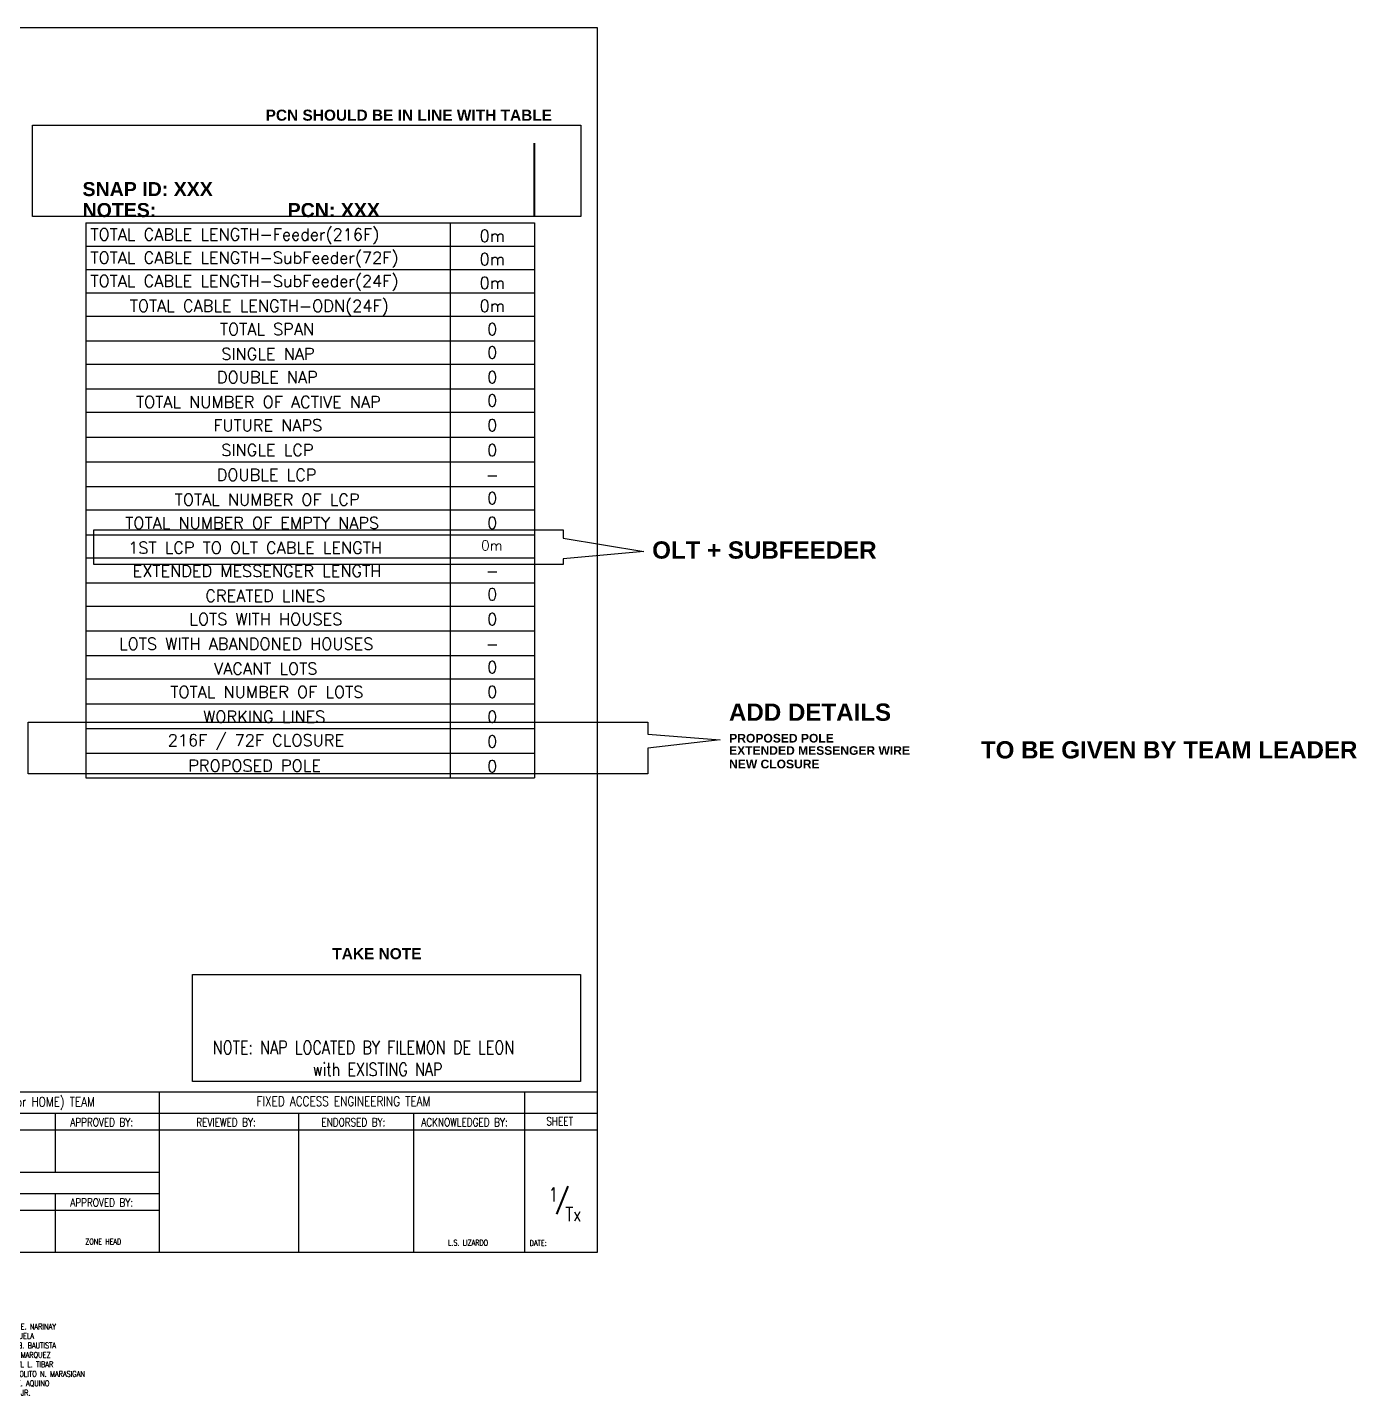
# Model space of a CAD drawing. Extents: x -663610 to -207124, y 70878 to 297551.
# Drawn here: x -266352 to -265556, y 81400 to 82218 of the extents above; entities that cross this region are included whole.
import ezdxf
from ezdxf.enums import TextEntityAlignment as Align

# ---------------------------------------------------------------- set-up
doc = ezdxf.new("R2010")
doc.units = 0
doc.header["$LTSCALE"] = 0.3
doc.layers.get('0').update_dxf_attribs({"linetype": 'CONTINUOUS'})
for name, color, linetype in [('BASEMAP', 7, 'CONTINUOUS'), ('NAP #', 3, 'CONTINUOUS'), ('NAP-F.core used', 1, 'CONTINUOUS'), ('NOTES', 2, 'CONTINUOUS'), ('PAGE (TOTAL)', 7, 'CONTINUOUS'), ('Print', 7, 'CONTINUOUS')]:
    doc.layers.add(name, color=color, linetype=linetype)
doc.styles.add('ROMANS', font='ROMANS.SHX', dxfattribs={"width": 0.8, "height": 2})
doc.styles.add('WMF-Arial Unicode MS0', font='')
doc.styles.get('WMF-Arial Unicode MS0').set_extended_font_data('Arial Unicode MS', bold=True)

# ---------------------------------------------------------------- blocks, each defined once
blk = doc.blocks.new('A$C015F15AE')
at = {"layer": 'NAP-F.core used', "color": 152, "ltscale": 2, "true_color": 0x2776bb}
for points in [[(357.61, 89.46), (357.61, 111.44), (880.18, 111.44), (880.18, 0), (357.61, 0), (357.61, 63.12)], [(357.61, 89.46), (250.87, 90.17), (357.61, 63.12)]]:
    blk.add_lwpolyline(points, dxfattribs=at)
at = {"color": 152, "lineweight": 0, "true_color": 0x2776bb, "style": 'WMF-Arial Unicode MS0'}
blk.add_text('TO BE GIVEN BY TEAM LEADER', height=10.3303, dxfattribs=at).set_placement((0, 83.6))
blk = doc.blocks.new('A$C6AA725C8')
at = {"layer": 'BASEMAP', "color": 152, "ltscale": 2, "true_color": 0x2776bb}
blk.add_lwpolyline([(0, 64.03), (232.32, 64.03), (232.32, 0), (0, 0)], close=True, dxfattribs=at)
at = {"layer": 'BASEMAP', "color": 152, "ltscale": 2, "true_color": 0x2776bb, "style": 'WMF-Arial Unicode MS0'}
blk.add_text('TAKE NOTE', height=6.613, dxfattribs=at).set_placement((83.76, 73.21))
blk = doc.blocks.new('A$C4B406A91')
at = {"layer": 'NAP-F.core used', "color": 152, "ltscale": 2, "true_color": 0x2776bb}
blk.add_lwpolyline([(0, 54.68), (328.01, 54.68), (328.01, 0), (0, 0)], close=True, dxfattribs=at)
at = {"layer": 'NAP-F.core used', "color": 1, "lineweight": 40, "ltscale": 2}
blk.add_lwpolyline([(300.2, 43.88), (300.2, 0)], dxfattribs=at)
at = {"layer": 'BASEMAP', "color": 152, "ltscale": 2, "true_color": 0x2776bb, "style": 'WMF-Arial Unicode MS0'}
blk.add_text('PCN SHOULD BE IN LINE WITH TABLE', height=6.6128, dxfattribs=at).set_placement((139.48, 57.32))
blk = doc.blocks.new('A$C4A126A98')
at = {"layer": 'NAP #', "color": 152, "ltscale": 2, "true_color": 0x2776bb}
blk.add_lwpolyline([(280.87, 3.36), (280.87, 0), (0, 0), (0, 20.71), (280.87, 20.71), (280.87, 15.75), (329, 7.71), (280.87, 3.36)], dxfattribs=at)
at = {"color": 152, "lineweight": 0, "true_color": 0x2776bb, "style": 'WMF-Arial Unicode MS0'}
blk.add_text('OLT + SUBFEEDER', height=10.3303, dxfattribs=at).set_placement((334.04, 3.46))
blk = doc.blocks.new('A$C69CB7BFA')
at = {"layer": 'NAP-F.core used', "color": 152, "ltscale": 2, "true_color": 0x2776bb}
for points in [[(370.62, 15.52), (370.62, 0), (0, 0), (0, 31.05), (370.62, 31.05), (370.62, 23.75)], [(370.62, 23.75), (414.06, 20.48), (370.62, 15.52)]]:
    blk.add_lwpolyline(points, dxfattribs=at)
at = {"color": 152, "lineweight": 0, "true_color": 0x2776bb, "style": 'WMF-Arial Unicode MS0'}
for s, height, p in [('ADD DETAILS', 10.3303, (419.26, 31.81)), ('EXTENDED MESSENGER WIRE', 5.1652, (419.32, 11.44)), ('PROPOSED POLE', 5.1652, (419.41, 18.79)), ('NEW CLOSURE', 5.1652, (419.32, 3.35))]:
    blk.add_text(s, height=height, dxfattribs=at).set_placement(p)
blk = doc.blocks.new('A$C0B2866FD')
at = {"layer": 'BASEMAP', "color": 152, "ltscale": 2, "true_color": 0x2776bb}
blk.add_lwpolyline([(15.31, 87.08), (52.17, 50.85), (42.01, 87.08), (61.42, 87.08), (61.42, 106.7), (0, 106.7), (0, 87.08), (15.31, 87.08)], dxfattribs=at)
at = {"layer": 'BASEMAP', "color": 152, "ltscale": 2, "true_color": 0x2776bb, "insert": (84.24, 48.67), "char_height": 3.3955, "width": 191.1034, "attachment_point": 2, "style": 'ROMANS'}
blk.add_mtext('FSS ZONES PER AREA\\PAREA 1 - BINAN, LTI, LII = SIR JOEDEL E. NARINAY\\PAREA 2 - SRO = SIR IRWIN D. GUELA\\PAREA 3 - LIS, CBY = SIR MARC ARBIE B. BAUTISTA\\PAREA 4 - CLA, CSE = SIR CECILIO C. MARQUEZ\\PAREA 5 - BAY,LBS,CLL,VTR = SIR DARYL L. TIBAR\\PAREA 6 - SPL,SPE,RZL,LIW,NCL,RAL,MJY = SIR NOLITO N. MARASIGAN\\PAREA 7 - SXL, PIL,MBA= SIR ERWIN E. AQUINO\\PSPR= SIR FILEMON M. DE LEON JR.', dxfattribs=at)

msp = doc.modelspace()

# ---------------------------------------------------------------- linework, layer by layer
at = {"ltscale": 0.3}
for p, q in [((-266273.34, 81581.26), (-266273.34, 81485.21)), ((-266273.34, 81581.26), (-266273.34, 81485.21)), ((-266054.64, 81581.26), (-266054.64, 81485.21)), ((-266054.64, 81581.26), (-266054.64, 81485.21)), ((-266471.65, 81568.45), (-266273.12, 81568.45)), ((-266335.46, 81568.44), (-266335.46, 81533.24)), ((-266273.12, 81568.45), (-266054.64, 81568.45)), ((-266189.97, 81568.44), (-266189.97, 81485.21)), ((-266121.12, 81568.44), (-266121.12, 81485.21)), ((-266054.64, 81568.45), (-266011.2, 81568.45)), ((-266471.65, 81558.5), (-266273.12, 81558.5)), ((-266273.12, 81558.5), (-266054.64, 81558.5)), ((-266054.64, 81558.5), (-266011.2, 81558.5)), ((-266335.46, 81520.43), (-266335.46, 81485.21))]:
    msp.add_line(p, q, dxfattribs=at)
at = {"color": 0, "lineweight": 0, "ltscale": 0.3}
msp.add_lwpolyline([(-267058.15, 82218.08), (-266011.2, 82218.08), (-266011.2, 81581.26), (-267058.15, 81581.26)], close=True, dxfattribs=at)
for points in [[(-266317.17, 82101.12), (-266317.17, 81769.03)], [(-266317.17, 82101.12), (-266048.71, 82101.12)], [(-266099.27, 82101.12), (-266099.27, 81769.03)], [(-266048.71, 82101.12), (-266048.71, 81769.03)], [(-266317.17, 82087.17), (-266048.71, 82087.17)], [(-266317.17, 82073.23), (-266048.71, 82073.23)], [(-266317.17, 82059.28), (-266048.71, 82059.28)], [(-266317.17, 82045.34), (-266048.71, 82045.34)], [(-266317.17, 82030.52), (-266048.71, 82030.52)], [(-266317.17, 82016.57), (-266048.71, 82016.57)], [(-266317.17, 82001.75), (-266048.71, 82001.75)], [(-266317.17, 81987.81), (-266048.71, 81987.81)], [(-266317.17, 81972.99), (-266048.71, 81972.99)], [(-266317.17, 81958.17), (-266048.71, 81958.17)], [(-266317.17, 81943.36), (-266048.71, 81943.36)], [(-266317.17, 81929.41), (-266048.71, 81929.41)], [(-266317.17, 81914.59), (-266048.71, 81914.59)], [(-266317.17, 81900.65), (-266048.71, 81900.65)], [(-266317.17, 81885.83), (-266048.71, 81885.83)], [(-266317.17, 81871.88), (-266048.71, 81871.88)], [(-266317.17, 81857.06), (-266048.71, 81857.06)], [(-266317.17, 81842.25), (-266048.71, 81842.25)], [(-266317.17, 81828.3), (-266048.71, 81828.3)], [(-266317.17, 81813.48), (-266048.71, 81813.48)], [(-266317.17, 81798.67), (-266048.71, 81798.67)], [(-266317.17, 81783.85), (-266048.71, 81783.85)], [(-266317.17, 81769.03), (-266048.71, 81769.03)]]:
    msp.add_lwpolyline(points)
at = {"ltscale": 0.3}
msp.add_lwpolyline([(-267058.15, 81581.26), (-266011.2, 81581.26), (-266011.2, 81485.21), (-267058.15, 81485.21)], close=True, dxfattribs=at)
msp.add_lwpolyline([(-267058.15, 81581.26), (-266011.2, 81581.26), (-266011.2, 81485.21), (-267058.15, 81485.21)], close=True, dxfattribs=at)
for points in [[(-266471.65, 81533.24), (-266273.12, 81533.24)], [(-266471.65, 81520.43), (-266273.12, 81520.43)], [(-266471.65, 81510.47), (-266273.12, 81510.47)]]:
    msp.add_lwpolyline(points, dxfattribs=at)
at = {"layer": 'Print', "ltscale": 2}
msp.add_lwpolyline([(-267058.15, 82218.08), (-266011.2, 82218.08), (-266011.2, 81485.21), (-267058.15, 81485.21)], close=True, dxfattribs=at)

# ---------------------------------------------------------------- block references
at = {"layer": 'NAP #', "color": 152, "ltscale": 2, "true_color": 0x2776bb}
for name, p in [('A$C4B406A91', (-266349.1, 82104.92)), ('A$C4A126A98', (-266312.34, 81896.8)), ('A$C69CB7BFA', (-266351.6, 81771.45)), ('A$C015F15AE', (-265781.59, 81697.12)), ('A$C6AA725C8', (-266253.46, 81587.44))]:
    msp.add_blockref(name, p, dxfattribs=at)
at = {"layer": 'NOTES', "color": 6, "ltscale": 2}
msp.add_blockref('A$C0B2866FD', (-266469.19, 81399.56), dxfattribs=at)

# ---------------------------------------------------------------- texts
at = {"lineweight": 30, "style": 'WMF-Arial Unicode MS0'}
for s, height, p in [('SNAP ID: XXX', 8.3676, (-266319.16, 82117.15)), ('PCN: XXX', 8.368, (-266196.43, 82104.61))]:
    msp.add_text(s, height=height, dxfattribs=at).set_placement(p)
at = {"lineweight": 0, "style": 'WMF-Arial Unicode MS0'}
msp.add_text('NOTES:', height=8.368, dxfattribs=at).set_placement((-266319.16, 82104.61))
at = {"style": 'ROMANS'}
for s, height, p in [('TOTAL CABLE LENGTH-Feeder(216F)', 7.0739, (-266314.45, 82090.67)), ('TOTAL CABLE LENGTH-SubFeeder(72F)', 7.0739, (-266314.45, 82076.72)), ('TOTAL CABLE LENGTH-SubFeeder(24F)', 7.0739, (-266314.45, 82062.78)), ('TOTAL CABLE LENGTH-ODN(24F)', 7.0739, (-266290.92, 82047.95)), ('TOTAL SPAN', 7.074, (-266236.98, 82034)), ('SINGLE NAP', 7.074, (-266236.11, 82019.19)), ('DOUBLE NAP', 7.074, (-266238.73, 82005.24)), ('TOTAL NUMBER OF ACTIVE NAP', 7.0739, (-266287.2, 81990.42)), ('FUTURE NAPS', 7.0739, (-266240.91, 81976.48)), ('SINGLE LCP', 7.074, (-266236.11, 81961.66)), ('DOUBLE LCP', 7.074, (-266238.89, 81946.84)), ('TOTAL NUMBER OF LCP', 7.0739, (-266264.01, 81932.02)), ('TOTAL NUMBER OF EMPTY NAPS', 7.0739, (-266293.6, 81918.08)), ('1ST LCP TO OLT CABLE LENGTH', 7.0739, (-266291.86, 81903.26)), ('EXTENDED MESSENGER LENGTH', 7.0739, (-266289.21, 81889.31)), ('CREATED LINES', 7.0739, (-266245.7, 81874.5)), ('LOTS WITH HOUSES', 7.0739, (-266255.29, 81860.55)), ('LOTS WITH ABANDONED HOUSES', 7.0739, (-266297.31, 81845.73)), ('VACANT LOTS', 7.0739, (-266240.47, 81830.92)), ('TOTAL NUMBER OF LOTS', 7.0739, (-266266.62, 81816.97)), ('WORKING LINES', 7.0739, (-266246.98, 81802.15)), ('216F / 72F CLOSURE', 7.0739, (-266268.16, 81788.04)), ('PROPOSED POLE', 7.0739, (-266255.92, 81772.88))]:
    msp.add_text(s, height=height, dxfattribs=at).set_placement(p)
for s, height, p in [('0m', 7.074, (-266073.99, 82089.79)), ('0m', 7.074, (-266073.99, 82075.84)), ('0m', 7.074, (-266073.99, 82061.63)), ('0m', 7.074, (-266073.99, 82047.95)), ('0', 7.07, (-266073.99, 82034)), ('0', 7.07, (-266073.99, 82020.06)), ('0', 7.07, (-266073.99, 82005.24)), ('0', 7.07, (-266073.99, 81991.29)), ('0', 7.07, (-266073.99, 81976.48)), ('0', 7.07, (-266073.99, 81961.66)), ('-', 7.07, (-266073.99, 81946.84)), ('0', 7.07, (-266073.99, 81932.9)), ('0', 7.07, (-266073.99, 81918.08)), ('0m', 5.996, (-266074.28, 81905.14)), ('-', 7.07, (-266073.99, 81889.31)), ('0', 7.07, (-266073.99, 81875.37)), ('0', 7.07, (-266073.99, 81860.55)), ('-', 7.07, (-266073.99, 81845.73)), ('0', 7.07, (-266073.99, 81831.79)), ('0', 7.07, (-266073.99, 81816.97)), ('0', 7.07, (-266073.99, 81802.15)), ('0', 7.07, (-266073.99, 81787.33)), ('0', 7.07, (-266073.99, 81772.52))]:
    msp.add_text(s, height=height, dxfattribs=at).set_placement(p, align=Align.CENTER)
at = {"lineweight": 9, "style": 'ROMANS', "width": 0.8}
msp.add_text('1', height=8.45, dxfattribs=at).set_placement((-266034.56, 81519.82), align=Align.MIDDLE_RIGHT)
at = {"color": 1, "lineweight": 30, "ltscale": 2, "insert": (-266252.45, 81611.74), "char_height": 7.8599, "width": 229.4348, "attachment_point": 1, "style": 'ROMANS'}
msp.add_mtext('\\pi11.26588;NOTE: NAP LOCATED BY FILEMON DE LEON\\P\\pi71.00127;with EXISTING NAP', dxfattribs=at)
at = {"lineweight": 9, "attachment_point": 1, "style": 'ROMANS'}
for s, insert, char_height, width in [('REGIONAL BICS / SALES(SME or HOME) TEAM', (-266451.93, 81578.16), 5.701, 213.2296), ('FIXED ACCESS ENGINEERING TEAM', (-266215.02, 81578.47), 5.701, 213.2296), ('APPROVED BY:', (-266326.5, 81565.5), 4.8514, 79.5242), ('REVIEWED BY:', (-266251.1, 81565.5), 4.8514, 79.5242), ('ENDORSED BY:', (-266176.23, 81565.5), 4.8514, 79.5242), ('ACKNOWLEDGED BY:', (-266116.46, 81565.5), 4.8514, 79.5242), ('APPROVED BY:', (-266326.5, 81517.47), 4.8514, 79.5242), ('/', (-266036.28, 81522.84), 10.98, 206.8068), ('  ZONE HEAD', (-266321.29, 81493.42), 3.4938, 57.2696), ('L.S. LIZARDO', (-266100.47, 81492.76), 3.4938, 57.2696)]:
    msp.add_mtext(s, dxfattribs=dict(at, insert=insert, char_height=char_height, width=width))
at = {"attachment_point": 1, "style": 'ROMANS'}
for s, insert, char_height, width in [('SHEET', (-266041.65, 81566.08), 4.852, 79.5411), ('DATE:', (-266051.64, 81492.52), 3.379, 63.6328)]:
    msp.add_mtext(s, dxfattribs=dict(at, insert=insert, char_height=char_height, width=width))
at = {"layer": 'PAGE (TOTAL)', "lineweight": 9, "insert": (-266031.65, 81512.36), "char_height": 8.4477, "width": 12.2193, "attachment_point": 1, "style": 'ROMANS'}
msp.add_mtext('\\pi1.4433;Tx', dxfattribs=at)

doc.saveas('drawing.dxf')
